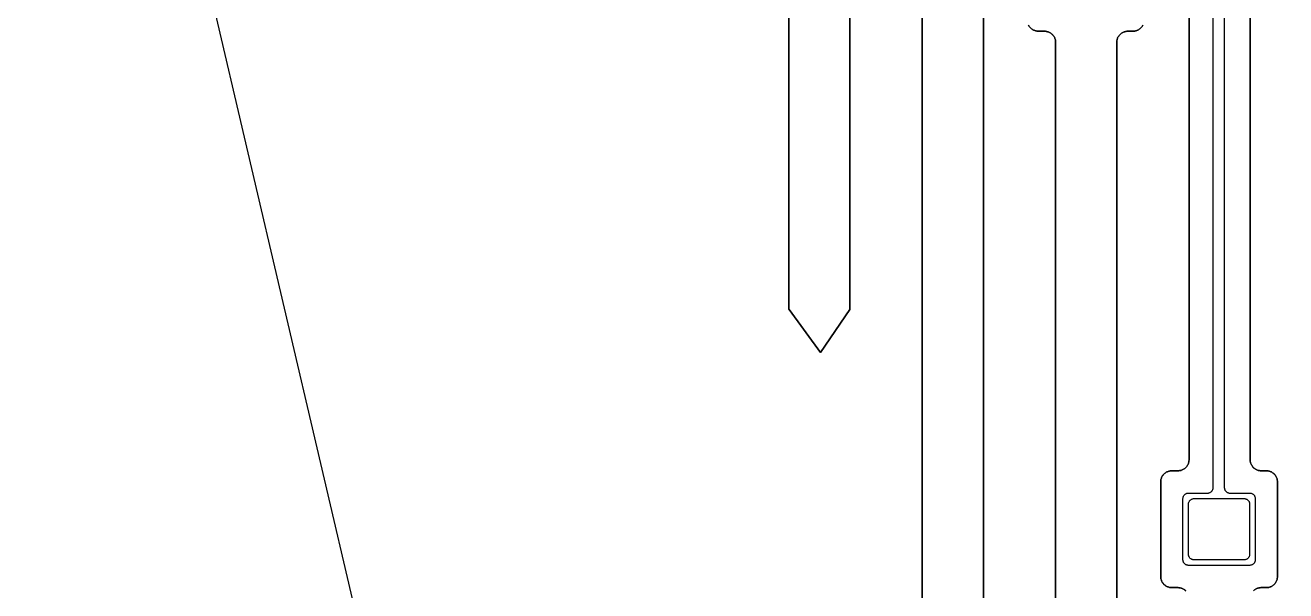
# Model space of a CAD drawing. Extents: x -2057 to 2225, y -44 to 31181.
# Drawn here: x -589.6 to -362.8, y 2268.7 to 2370.3 of the extents above; entities that cross this region are included whole.
import ezdxf

# ---------------------------------------------------------------- set-up
doc = ezdxf.new("R2010")
doc.units = 0
for name, color, linetype in [('electrode', 6, 'CONTINUOUS'), ('etching', 7, 'CONTINUOUS'), ('L2D0_etching2', 4, 'CONTINUOUS'), ('L3D0_etching3', 5, 'CONTINUOUS'), ('metalization', 8, 'CONTINUOUS'), ('polyimide', 9, 'CONTINUOUS'), ('polyimide_etch_borders', 10, 'CONTINUOUS')]:
    doc.layers.add(name, color=color, linetype=linetype)

msp = doc.modelspace()

# ---------------------------------------------------------------- linework, layer by layer
at = {"layer": 'electrode'}
msp.add_lwpolyline([(-379.34, 2274.247), (-379.427, 2274.255), (-379.513, 2274.27), (-379.598, 2274.293), (-379.68, 2274.323), (-379.759, 2274.36), (-379.834, 2274.403), (-379.906, 2274.453), (-379.973, 2274.509), (-380.035, 2274.571), (-380.091, 2274.638), (-380.141, 2274.71), (-380.184, 2274.785), (-380.221, 2274.864), (-380.251, 2274.946), (-380.274, 2275.031), (-380.289, 2275.117), (-380.297, 2275.204), (-380.297, 2284.291), (-380.289, 2284.378), (-380.274, 2284.464), (-380.251, 2284.548), (-380.221, 2284.63), (-380.184, 2284.71), (-380.141, 2284.785), (-380.091, 2284.857), (-380.035, 2284.924), (-379.973, 2284.985), (-379.906, 2285.042), (-379.834, 2285.092), (-379.759, 2285.135), (-379.68, 2285.172), (-379.598, 2285.202), (-379.513, 2285.225), (-379.427, 2285.24), (-379.34, 2285.247), (-370.253, 2285.247), (-370.166, 2285.24), (-370.08, 2285.225), (-369.996, 2285.202), (-369.914, 2285.172), (-369.834, 2285.135), (-369.759, 2285.092), (-369.687, 2285.042), (-369.62, 2284.985), (-369.559, 2284.924), (-369.502, 2284.857), (-369.452, 2284.785), (-369.409, 2284.71), (-369.372, 2284.63), (-369.342, 2284.548), (-369.319, 2284.464), (-369.304, 2284.378), (-369.297, 2284.291), (-369.297, 2275.204), (-369.304, 2275.117), (-369.319, 2275.031), (-369.342, 2274.946), (-369.372, 2274.864), (-369.409, 2274.785), (-369.452, 2274.71), (-369.502, 2274.638), (-369.559, 2274.571), (-369.62, 2274.509), (-369.687, 2274.453), (-369.759, 2274.403), (-369.834, 2274.36), (-369.914, 2274.323), (-369.996, 2274.293), (-370.08, 2274.27), (-370.166, 2274.255), (-370.253, 2274.247)], close=True, dxfattribs=at)
at = {"layer": 'etching'}
for points in [[(1890.612, 20342.595), (1890.612, 10404.624), (907.37, 8971.06), (907.37, 3311.52), (208.395, -1.125), (80.82, -44.08), (0, 0), (-775.12, 3311.52), (-775.12, 8985.76), (-1736.396, 10397.27), (-1736.396, 20343.044)], [(-380.208, 9035.371), (-380.208, 2292.185), (-380.216, 2292.059), (-380.231, 2291.934), (-380.255, 2291.811), (-380.286, 2291.689), (-380.325, 2291.57), (-380.371, 2291.453), (-380.425, 2291.339), (-380.485, 2291.229), (-380.553, 2291.123), (-380.627, 2291.021), (-380.707, 2290.924), (-380.793, 2290.832), (-380.884, 2290.746), (-380.981, 2290.666), (-381.083, 2290.592), (-381.189, 2290.525), (-381.299, 2290.465), (-381.413, 2290.411), (-381.53, 2290.365), (-381.649, 2290.326), (-381.771, 2290.295), (-381.895, 2290.271), (-382.019, 2290.255), (-382.145, 2290.247), (-383.359, 2290.247), (-383.485, 2290.24), (-383.61, 2290.224), (-383.733, 2290.2), (-383.855, 2290.169), (-383.974, 2290.13), (-384.091, 2290.084), (-384.205, 2290.03), (-384.315, 2289.97), (-384.421, 2289.902), (-384.523, 2289.828), (-384.62, 2289.748), (-384.712, 2289.662), (-384.798, 2289.571), (-384.878, 2289.474), (-384.952, 2289.372), (-385.019, 2289.266), (-385.079, 2289.156), (-385.133, 2289.042), (-385.179, 2288.925), (-385.218, 2288.806), (-385.249, 2288.684), (-385.273, 2288.56), (-385.289, 2288.436), (-385.297, 2288.31), (-385.297, 2271.185), (-385.289, 2271.059), (-385.273, 2270.934), (-385.249, 2270.811), (-385.218, 2270.689), (-385.179, 2270.57), (-385.133, 2270.453), (-385.079, 2270.339), (-385.019, 2270.229), (-384.952, 2270.123), (-384.878, 2270.021), (-384.798, 2269.924), (-384.712, 2269.832), (-384.62, 2269.746), (-384.523, 2269.666), (-384.421, 2269.592), (-384.315, 2269.525), (-384.205, 2269.465), (-384.091, 2269.411), (-383.974, 2269.365), (-383.855, 2269.326), (-383.733, 2269.295), (-383.61, 2269.271), (-383.485, 2269.255), (-383.359, 2269.247), (-382.145, 2269.247), (-382.019, 2269.24), (-381.895, 2269.224), (-381.771, 2269.2), (-381.649, 2269.169), (-381.53, 2269.13), (-381.413, 2269.084), (-381.299, 2269.03), (-381.189, 2268.97), (-381.083, 2268.902), (-380.981, 2268.828), (-380.884, 2268.748), (-380.793, 2268.662)], [(-368.623, 2268.662), (-368.531, 2268.748), (-368.434, 2268.828), (-368.332, 2268.902), (-368.226, 2268.97), (-368.116, 2269.03), (-368.002, 2269.084), (-367.886, 2269.13), (-367.766, 2269.169), (-367.644, 2269.2), (-367.521, 2269.224), (-367.396, 2269.24), (-367.271, 2269.247), (-366.234, 2269.247), (-366.108, 2269.255), (-365.984, 2269.271), (-365.86, 2269.295), (-365.738, 2269.326), (-365.619, 2269.365), (-365.502, 2269.411), (-365.388, 2269.465), (-365.278, 2269.525), (-365.172, 2269.592), (-365.07, 2269.666), (-364.973, 2269.746), (-364.882, 2269.832), (-364.796, 2269.924), (-364.716, 2270.021), (-364.642, 2270.123), (-364.574, 2270.229), (-364.514, 2270.339), (-364.46, 2270.453), (-364.414, 2270.57), (-364.375, 2270.689), (-364.344, 2270.811), (-364.32, 2270.934), (-364.304, 2271.059), (-364.297, 2271.185), (-364.297, 2288.31), (-364.304, 2288.436), (-364.32, 2288.56), (-364.344, 2288.684), (-364.375, 2288.806), (-364.414, 2288.925), (-364.46, 2289.042), (-364.514, 2289.156), (-364.574, 2289.266), (-364.642, 2289.372), (-364.716, 2289.474), (-364.796, 2289.571), (-364.882, 2289.662), (-364.973, 2289.748), (-365.07, 2289.828), (-365.172, 2289.902), (-365.278, 2289.97), (-365.388, 2290.03), (-365.502, 2290.084), (-365.619, 2290.13), (-365.738, 2290.169), (-365.86, 2290.2), (-365.984, 2290.224), (-366.108, 2290.24), (-366.234, 2290.247), (-367.271, 2290.247), (-367.396, 2290.255), (-367.521, 2290.271), (-367.644, 2290.295), (-367.766, 2290.326), (-367.886, 2290.365), (-368.002, 2290.411), (-368.116, 2290.465), (-368.226, 2290.525), (-368.332, 2290.592), (-368.434, 2290.666), (-368.531, 2290.746), (-368.623, 2290.832), (-368.709, 2290.924), (-368.789, 2291.021), (-368.863, 2291.123), (-368.93, 2291.229), (-368.991, 2291.339), (-369.044, 2291.453), (-369.09, 2291.57), (-369.129, 2291.689), (-369.16, 2291.811), (-369.184, 2291.934), (-369.2, 2292.059), (-369.208, 2292.185), (-369.208, 9035.371)], [(-452.208, 2567.31), (-452.208, 2319.247), (-452.17, 2319.247), (-446.49, 2311.52), (-441.208, 2319.247), (-441.208, 2567.31)], [(-428.208, 2467.31), (-428.208, 2219.247)], [(-417.208, 2219.247), (-417.208, 2467.31)], [(-409.079, 2370.339), (-409.019, 2370.229), (-408.952, 2370.123), (-408.878, 2370.021), (-408.798, 2369.924), (-408.712, 2369.832), (-408.62, 2369.746), (-408.523, 2369.666), (-408.421, 2369.592), (-408.315, 2369.525), (-408.205, 2369.465), (-408.091, 2369.411), (-407.974, 2369.365), (-407.855, 2369.326), (-407.733, 2369.295), (-407.61, 2369.271), (-407.485, 2369.255), (-407.359, 2369.247), (-406.145, 2369.247), (-406.019, 2369.24), (-405.895, 2369.224), (-405.771, 2369.2), (-405.649, 2369.169), (-405.53, 2369.13), (-405.413, 2369.084), (-405.299, 2369.03), (-405.189, 2368.97), (-405.083, 2368.902), (-404.981, 2368.828), (-404.884, 2368.748), (-404.793, 2368.662), (-404.707, 2368.571), (-404.627, 2368.474), (-404.553, 2368.372), (-404.485, 2368.266), (-404.425, 2368.156), (-404.371, 2368.042), (-404.325, 2367.925), (-404.286, 2367.806), (-404.255, 2367.684), (-404.231, 2367.56), (-404.216, 2367.436), (-404.208, 2367.31), (-404.208, 2119.247)], [(-393.208, 2119.247), (-393.208, 2367.31), (-393.2, 2367.436), (-393.184, 2367.56), (-393.16, 2367.684), (-393.129, 2367.806), (-393.09, 2367.925), (-393.044, 2368.042), (-392.991, 2368.156), (-392.93, 2368.266), (-392.863, 2368.372), (-392.789, 2368.474), (-392.709, 2368.571), (-392.623, 2368.662), (-392.531, 2368.748), (-392.434, 2368.828), (-392.332, 2368.902), (-392.226, 2368.97), (-392.116, 2369.03), (-392.002, 2369.084), (-391.886, 2369.13), (-391.766, 2369.169), (-391.644, 2369.2), (-391.521, 2369.224), (-391.396, 2369.24), (-391.271, 2369.247), (-390.234, 2369.247), (-390.108, 2369.255), (-389.984, 2369.271), (-389.86, 2369.295), (-389.738, 2369.326), (-389.619, 2369.365), (-389.502, 2369.411), (-389.388, 2369.465), (-389.278, 2369.525), (-389.172, 2369.592), (-389.07, 2369.666), (-388.973, 2369.746), (-388.882, 2369.832), (-388.796, 2369.924), (-388.716, 2370.021), (-388.642, 2370.123), (-388.574, 2370.229), (-388.514, 2370.339)]]:
    msp.add_lwpolyline(points, dxfattribs=at)
at = {"layer": 'L2D0_etching2'}
msp.add_lwpolyline([(1890.612, 20342.595), (1890.612, 10404.624), (907.37, 8971.06), (907.37, 3311.52), (208.395, -1.125), (80.82, -44.08), (0, 0), (-775.12, 3311.52), (-775.12, 8985.76), (-1736.396, 10397.27), (-1736.396, 20343.044)], dxfattribs=at)
at = {"layer": 'L3D0_etching3'}
for points in [[(1890.612, 20342.595), (1890.612, 10404.624), (907.37, 8971.06), (907.37, 3311.52), (208.395, -1.125), (80.82, -44.08), (0, 0), (-775.12, 3311.52), (-775.12, 8985.76), (-1736.396, 10397.27), (-1736.396, 20343.044)], [(-380.208, 9035.371), (-380.208, 2292.185), (-380.216, 2292.059), (-380.231, 2291.934), (-380.255, 2291.811), (-380.286, 2291.689), (-380.325, 2291.57), (-380.371, 2291.453), (-380.425, 2291.339), (-380.485, 2291.229), (-380.553, 2291.123), (-380.627, 2291.021), (-380.707, 2290.924), (-380.793, 2290.832), (-380.884, 2290.746), (-380.981, 2290.666), (-381.083, 2290.592), (-381.189, 2290.525), (-381.299, 2290.465), (-381.413, 2290.411), (-381.53, 2290.365), (-381.649, 2290.326), (-381.771, 2290.295), (-381.895, 2290.271), (-382.019, 2290.255), (-382.145, 2290.247), (-383.359, 2290.247), (-383.485, 2290.24), (-383.61, 2290.224), (-383.733, 2290.2), (-383.855, 2290.169), (-383.974, 2290.13), (-384.091, 2290.084), (-384.205, 2290.03), (-384.315, 2289.97), (-384.421, 2289.902), (-384.523, 2289.828), (-384.62, 2289.748), (-384.712, 2289.662), (-384.798, 2289.571), (-384.878, 2289.474), (-384.952, 2289.372), (-385.019, 2289.266), (-385.079, 2289.156), (-385.133, 2289.042), (-385.179, 2288.925), (-385.218, 2288.806), (-385.249, 2288.684), (-385.273, 2288.56), (-385.289, 2288.436), (-385.297, 2288.31), (-385.297, 2271.185), (-385.289, 2271.059), (-385.273, 2270.934), (-385.249, 2270.811), (-385.218, 2270.689), (-385.179, 2270.57), (-385.133, 2270.453), (-385.079, 2270.339), (-385.019, 2270.229), (-384.952, 2270.123), (-384.878, 2270.021), (-384.798, 2269.924), (-384.712, 2269.832), (-384.62, 2269.746), (-384.523, 2269.666), (-384.421, 2269.592), (-384.315, 2269.525), (-384.205, 2269.465), (-384.091, 2269.411), (-383.974, 2269.365), (-383.855, 2269.326), (-383.733, 2269.295), (-383.61, 2269.271), (-383.485, 2269.255), (-383.359, 2269.247), (-382.145, 2269.247), (-382.019, 2269.24), (-381.895, 2269.224), (-381.771, 2269.2), (-381.649, 2269.169), (-381.53, 2269.13), (-381.413, 2269.084), (-381.299, 2269.03), (-381.189, 2268.97), (-381.083, 2268.902), (-380.981, 2268.828), (-380.884, 2268.748), (-380.793, 2268.662)], [(-368.623, 2268.662), (-368.531, 2268.748), (-368.434, 2268.828), (-368.332, 2268.902), (-368.226, 2268.97), (-368.116, 2269.03), (-368.002, 2269.084), (-367.886, 2269.13), (-367.766, 2269.169), (-367.644, 2269.2), (-367.521, 2269.224), (-367.396, 2269.24), (-367.271, 2269.247), (-366.234, 2269.247), (-366.108, 2269.255), (-365.984, 2269.271), (-365.86, 2269.295), (-365.738, 2269.326), (-365.619, 2269.365), (-365.502, 2269.411), (-365.388, 2269.465), (-365.278, 2269.525), (-365.172, 2269.592), (-365.07, 2269.666), (-364.973, 2269.746), (-364.882, 2269.832), (-364.796, 2269.924), (-364.716, 2270.021), (-364.642, 2270.123), (-364.574, 2270.229), (-364.514, 2270.339), (-364.46, 2270.453), (-364.414, 2270.57), (-364.375, 2270.689), (-364.344, 2270.811), (-364.32, 2270.934), (-364.304, 2271.059), (-364.297, 2271.185), (-364.297, 2288.31), (-364.304, 2288.436), (-364.32, 2288.56), (-364.344, 2288.684), (-364.375, 2288.806), (-364.414, 2288.925), (-364.46, 2289.042), (-364.514, 2289.156), (-364.574, 2289.266), (-364.642, 2289.372), (-364.716, 2289.474), (-364.796, 2289.571), (-364.882, 2289.662), (-364.973, 2289.748), (-365.07, 2289.828), (-365.172, 2289.902), (-365.278, 2289.97), (-365.388, 2290.03), (-365.502, 2290.084), (-365.619, 2290.13), (-365.738, 2290.169), (-365.86, 2290.2), (-365.984, 2290.224), (-366.108, 2290.24), (-366.234, 2290.247), (-367.271, 2290.247), (-367.396, 2290.255), (-367.521, 2290.271), (-367.644, 2290.295), (-367.766, 2290.326), (-367.886, 2290.365), (-368.002, 2290.411), (-368.116, 2290.465), (-368.226, 2290.525), (-368.332, 2290.592), (-368.434, 2290.666), (-368.531, 2290.746), (-368.623, 2290.832), (-368.709, 2290.924), (-368.789, 2291.021), (-368.863, 2291.123), (-368.93, 2291.229), (-368.991, 2291.339), (-369.044, 2291.453), (-369.09, 2291.57), (-369.129, 2291.689), (-369.16, 2291.811), (-369.184, 2291.934), (-369.2, 2292.059), (-369.208, 2292.185), (-369.208, 9035.371)], [(-452.208, 2567.31), (-452.208, 2319.247), (-452.17, 2319.247), (-446.49, 2311.52), (-441.208, 2319.247), (-441.208, 2567.31)], [(-428.208, 2467.31), (-428.208, 2219.247)], [(-417.208, 2219.247), (-417.208, 2467.31)], [(-409.079, 2370.339), (-409.019, 2370.229), (-408.952, 2370.123), (-408.878, 2370.021), (-408.798, 2369.924), (-408.712, 2369.832), (-408.62, 2369.746), (-408.523, 2369.666), (-408.421, 2369.592), (-408.315, 2369.525), (-408.205, 2369.465), (-408.091, 2369.411), (-407.974, 2369.365), (-407.855, 2369.326), (-407.733, 2369.295), (-407.61, 2369.271), (-407.485, 2369.255), (-407.359, 2369.247), (-406.145, 2369.247), (-406.019, 2369.24), (-405.895, 2369.224), (-405.771, 2369.2), (-405.649, 2369.169), (-405.53, 2369.13), (-405.413, 2369.084), (-405.299, 2369.03), (-405.189, 2368.97), (-405.083, 2368.902), (-404.981, 2368.828), (-404.884, 2368.748), (-404.793, 2368.662), (-404.707, 2368.571), (-404.627, 2368.474), (-404.553, 2368.372), (-404.485, 2368.266), (-404.425, 2368.156), (-404.371, 2368.042), (-404.325, 2367.925), (-404.286, 2367.806), (-404.255, 2367.684), (-404.231, 2367.56), (-404.216, 2367.436), (-404.208, 2367.31), (-404.208, 2119.247)], [(-393.208, 2119.247), (-393.208, 2367.31), (-393.2, 2367.436), (-393.184, 2367.56), (-393.16, 2367.684), (-393.129, 2367.806), (-393.09, 2367.925), (-393.044, 2368.042), (-392.991, 2368.156), (-392.93, 2368.266), (-392.863, 2368.372), (-392.789, 2368.474), (-392.709, 2368.571), (-392.623, 2368.662), (-392.531, 2368.748), (-392.434, 2368.828), (-392.332, 2368.902), (-392.226, 2368.97), (-392.116, 2369.03), (-392.002, 2369.084), (-391.886, 2369.13), (-391.766, 2369.169), (-391.644, 2369.2), (-391.521, 2369.224), (-391.396, 2369.24), (-391.271, 2369.247), (-390.234, 2369.247), (-390.108, 2369.255), (-389.984, 2369.271), (-389.86, 2369.295), (-389.738, 2369.326), (-389.619, 2369.365), (-389.502, 2369.411), (-389.388, 2369.465), (-389.278, 2369.525), (-389.172, 2369.592), (-389.07, 2369.666), (-388.973, 2369.746), (-388.882, 2369.832), (-388.796, 2369.924), (-388.716, 2370.021), (-388.642, 2370.123), (-388.574, 2370.229), (-388.514, 2370.339)]]:
    msp.add_lwpolyline(points, dxfattribs=at)
at = {"layer": 'metalization'}
msp.add_lwpolyline([(-373.858, 9040.22), (-373.858, 2287.204), (-373.85, 2287.117), (-373.835, 2287.031), (-373.812, 2286.946), (-373.782, 2286.864), (-373.746, 2286.785), (-373.702, 2286.71), (-373.652, 2286.638), (-373.596, 2286.571), (-373.534, 2286.509), (-373.467, 2286.453), (-373.396, 2286.403), (-373.32, 2286.36), (-373.241, 2286.323), (-373.159, 2286.293), (-373.074, 2286.27), (-372.988, 2286.255), (-372.901, 2286.247), (-369.253, 2286.247), (-369.166, 2286.24), (-369.08, 2286.225), (-368.996, 2286.202), (-368.914, 2286.172), (-368.834, 2286.135), (-368.759, 2286.092), (-368.687, 2286.042), (-368.62, 2285.985), (-368.559, 2285.924), (-368.502, 2285.857), (-368.452, 2285.785), (-368.409, 2285.71), (-368.372, 2285.63), (-368.342, 2285.548), (-368.319, 2285.464), (-368.304, 2285.378), (-368.297, 2285.291), (-368.297, 2274.204), (-368.304, 2274.117), (-368.319, 2274.031), (-368.342, 2273.946), (-368.372, 2273.864), (-368.409, 2273.785), (-368.452, 2273.71), (-368.502, 2273.638), (-368.559, 2273.571), (-368.62, 2273.509), (-368.687, 2273.453), (-368.759, 2273.403), (-368.834, 2273.36), (-368.914, 2273.323), (-368.996, 2273.293), (-369.08, 2273.27), (-369.166, 2273.255), (-369.253, 2273.247), (-380.34, 2273.247), (-380.427, 2273.255), (-380.513, 2273.27), (-380.598, 2273.293), (-380.68, 2273.323), (-380.759, 2273.36), (-380.834, 2273.403), (-380.906, 2273.453), (-380.973, 2273.509), (-381.035, 2273.571), (-381.091, 2273.638), (-381.141, 2273.71), (-381.184, 2273.785), (-381.221, 2273.864), (-381.251, 2273.946), (-381.274, 2274.031), (-381.289, 2274.117), (-381.297, 2274.204), (-381.297, 2285.291), (-381.289, 2285.378), (-381.274, 2285.464), (-381.251, 2285.548), (-381.221, 2285.63), (-381.184, 2285.71), (-381.141, 2285.785), (-381.091, 2285.857), (-381.035, 2285.924), (-380.973, 2285.985), (-380.906, 2286.042), (-380.834, 2286.092), (-380.759, 2286.135), (-380.68, 2286.172), (-380.598, 2286.202), (-380.513, 2286.225), (-380.427, 2286.24), (-380.34, 2286.247), (-376.814, 2286.247), (-376.727, 2286.255), (-376.641, 2286.27), (-376.557, 2286.293), (-376.475, 2286.323), (-376.396, 2286.36), (-376.32, 2286.403), (-376.248, 2286.453), (-376.181, 2286.509), (-376.12, 2286.571), (-376.064, 2286.638), (-376.014, 2286.71), (-375.97, 2286.785), (-375.933, 2286.864), (-375.903, 2286.946), (-375.88, 2287.031), (-375.865, 2287.117), (-375.858, 2287.204), (-375.858, 9040.22)], dxfattribs=at)
at = {"layer": 'polyimide'}
for points in [[(-380.793, 2268.662), (-380.884, 2268.748), (-380.981, 2268.828), (-381.083, 2268.902), (-381.189, 2268.97), (-381.299, 2269.03), (-381.413, 2269.084), (-381.53, 2269.13), (-381.649, 2269.169), (-381.771, 2269.2), (-381.895, 2269.224), (-382.019, 2269.24), (-382.145, 2269.247), (-383.359, 2269.247), (-383.485, 2269.255), (-383.61, 2269.271), (-383.733, 2269.295), (-383.855, 2269.326), (-383.974, 2269.365), (-384.091, 2269.411), (-384.205, 2269.465), (-384.315, 2269.525), (-384.421, 2269.592), (-384.523, 2269.666), (-384.62, 2269.746), (-384.712, 2269.832), (-384.798, 2269.924), (-384.878, 2270.021), (-384.952, 2270.123), (-385.019, 2270.229), (-385.079, 2270.339), (-385.133, 2270.453), (-385.179, 2270.57), (-385.218, 2270.689), (-385.249, 2270.811), (-385.273, 2270.934), (-385.289, 2271.059), (-385.297, 2271.185), (-385.297, 2288.31), (-385.289, 2288.436), (-385.273, 2288.56), (-385.249, 2288.684), (-385.218, 2288.806), (-385.179, 2288.925), (-385.133, 2289.042), (-385.079, 2289.156), (-385.019, 2289.266), (-384.952, 2289.372), (-384.878, 2289.474), (-384.798, 2289.571), (-384.712, 2289.662), (-384.62, 2289.748), (-384.523, 2289.828), (-384.421, 2289.902), (-384.315, 2289.97), (-384.205, 2290.03), (-384.091, 2290.084), (-383.974, 2290.13), (-383.855, 2290.169), (-383.733, 2290.2), (-383.61, 2290.224), (-383.485, 2290.24), (-383.359, 2290.247), (-382.145, 2290.247), (-382.019, 2290.255), (-381.895, 2290.271), (-381.771, 2290.295), (-381.649, 2290.326), (-381.53, 2290.365), (-381.413, 2290.411), (-381.299, 2290.465), (-381.189, 2290.525), (-381.083, 2290.592), (-380.981, 2290.666), (-380.884, 2290.746), (-380.793, 2290.832), (-380.707, 2290.924), (-380.627, 2291.021), (-380.553, 2291.123), (-380.485, 2291.229), (-380.425, 2291.339), (-380.371, 2291.453), (-380.325, 2291.57), (-380.286, 2291.689), (-380.255, 2291.811), (-380.231, 2291.934), (-380.216, 2292.059), (-380.208, 2292.185), (-380.208, 9035.371)], [(-380.208, 9035.371), (-380.208, 2292.185), (-380.216, 2292.059), (-380.231, 2291.934), (-380.255, 2291.811), (-380.286, 2291.689), (-380.325, 2291.57), (-380.371, 2291.453), (-380.425, 2291.339), (-380.485, 2291.229), (-380.553, 2291.123), (-380.627, 2291.021), (-380.707, 2290.924), (-380.793, 2290.832), (-380.884, 2290.746), (-380.981, 2290.666), (-381.083, 2290.592), (-381.189, 2290.525), (-381.299, 2290.465), (-381.413, 2290.411), (-381.53, 2290.365), (-381.649, 2290.326), (-381.771, 2290.295), (-381.895, 2290.271), (-382.019, 2290.255), (-382.145, 2290.247), (-383.359, 2290.247), (-383.485, 2290.24), (-383.61, 2290.224), (-383.733, 2290.2), (-383.855, 2290.169), (-383.974, 2290.13), (-384.091, 2290.084), (-384.205, 2290.03), (-384.315, 2289.97), (-384.421, 2289.902), (-384.523, 2289.828), (-384.62, 2289.748), (-384.712, 2289.662), (-384.798, 2289.571), (-384.878, 2289.474), (-384.952, 2289.372), (-385.019, 2289.266), (-385.079, 2289.156), (-385.133, 2289.042), (-385.179, 2288.925), (-385.218, 2288.806), (-385.249, 2288.684), (-385.273, 2288.56), (-385.289, 2288.436), (-385.297, 2288.31), (-385.297, 2271.185), (-385.289, 2271.059), (-385.273, 2270.934), (-385.249, 2270.811), (-385.218, 2270.689), (-385.179, 2270.57), (-385.133, 2270.453), (-385.079, 2270.339), (-385.019, 2270.229), (-384.952, 2270.123), (-384.878, 2270.021), (-384.798, 2269.924), (-384.712, 2269.832), (-384.62, 2269.746), (-384.523, 2269.666), (-384.421, 2269.592), (-384.315, 2269.525), (-384.205, 2269.465), (-384.091, 2269.411), (-383.974, 2269.365), (-383.855, 2269.326), (-383.733, 2269.295), (-383.61, 2269.271), (-383.485, 2269.255), (-383.359, 2269.247), (-382.145, 2269.247), (-382.019, 2269.24), (-381.895, 2269.224), (-381.771, 2269.2), (-381.649, 2269.169), (-381.53, 2269.13), (-381.413, 2269.084), (-381.299, 2269.03), (-381.189, 2268.97), (-381.083, 2268.902), (-380.981, 2268.828), (-380.884, 2268.748), (-380.793, 2268.662)], [(-369.208, 9035.371), (-369.208, 2292.185), (-369.2, 2292.059), (-369.184, 2291.934), (-369.16, 2291.811), (-369.129, 2291.689), (-369.09, 2291.57), (-369.044, 2291.453), (-368.991, 2291.339), (-368.93, 2291.229), (-368.863, 2291.123), (-368.789, 2291.021), (-368.709, 2290.924), (-368.623, 2290.832), (-368.531, 2290.746), (-368.434, 2290.666), (-368.332, 2290.592), (-368.226, 2290.525), (-368.116, 2290.465), (-368.002, 2290.411), (-367.886, 2290.365), (-367.766, 2290.326), (-367.644, 2290.295), (-367.521, 2290.271), (-367.396, 2290.255), (-367.271, 2290.247), (-366.234, 2290.247), (-366.108, 2290.24), (-365.984, 2290.224), (-365.86, 2290.2), (-365.738, 2290.169), (-365.619, 2290.13), (-365.502, 2290.084), (-365.388, 2290.03), (-365.278, 2289.97), (-365.172, 2289.902), (-365.07, 2289.828), (-364.973, 2289.748), (-364.882, 2289.662), (-364.796, 2289.571), (-364.716, 2289.474), (-364.642, 2289.372), (-364.574, 2289.266), (-364.514, 2289.156), (-364.46, 2289.042), (-364.414, 2288.925), (-364.375, 2288.806), (-364.344, 2288.684), (-364.32, 2288.56), (-364.304, 2288.436), (-364.297, 2288.31), (-364.297, 2271.185), (-364.304, 2271.059), (-364.32, 2270.934), (-364.344, 2270.811), (-364.375, 2270.689), (-364.414, 2270.57), (-364.46, 2270.453), (-364.514, 2270.339), (-364.574, 2270.229), (-364.642, 2270.123), (-364.716, 2270.021), (-364.796, 2269.924), (-364.882, 2269.832), (-364.973, 2269.746), (-365.07, 2269.666), (-365.172, 2269.592), (-365.278, 2269.525), (-365.388, 2269.465), (-365.502, 2269.411), (-365.619, 2269.365), (-365.738, 2269.326), (-365.86, 2269.295), (-365.984, 2269.271), (-366.108, 2269.255), (-366.234, 2269.247), (-367.271, 2269.247), (-367.396, 2269.24), (-367.521, 2269.224), (-367.644, 2269.2), (-367.766, 2269.169), (-367.886, 2269.13), (-368.002, 2269.084), (-368.116, 2269.03), (-368.226, 2268.97), (-368.332, 2268.902), (-368.434, 2268.828), (-368.531, 2268.748), (-368.623, 2268.662)], [(-368.623, 2268.662), (-368.531, 2268.748), (-368.434, 2268.828), (-368.332, 2268.902), (-368.226, 2268.97), (-368.116, 2269.03), (-368.002, 2269.084), (-367.886, 2269.13), (-367.766, 2269.169), (-367.644, 2269.2), (-367.521, 2269.224), (-367.396, 2269.24), (-367.271, 2269.247), (-366.234, 2269.247), (-366.108, 2269.255), (-365.984, 2269.271), (-365.86, 2269.295), (-365.738, 2269.326), (-365.619, 2269.365), (-365.502, 2269.411), (-365.388, 2269.465), (-365.278, 2269.525), (-365.172, 2269.592), (-365.07, 2269.666), (-364.973, 2269.746), (-364.882, 2269.832), (-364.796, 2269.924), (-364.716, 2270.021), (-364.642, 2270.123), (-364.574, 2270.229), (-364.514, 2270.339), (-364.46, 2270.453), (-364.414, 2270.57), (-364.375, 2270.689), (-364.344, 2270.811), (-364.32, 2270.934), (-364.304, 2271.059), (-364.297, 2271.185), (-364.297, 2288.31), (-364.304, 2288.436), (-364.32, 2288.56), (-364.344, 2288.684), (-364.375, 2288.806), (-364.414, 2288.925), (-364.46, 2289.042), (-364.514, 2289.156), (-364.574, 2289.266), (-364.642, 2289.372), (-364.716, 2289.474), (-364.796, 2289.571), (-364.882, 2289.662), (-364.973, 2289.748), (-365.07, 2289.828), (-365.172, 2289.902), (-365.278, 2289.97), (-365.388, 2290.03), (-365.502, 2290.084), (-365.619, 2290.13), (-365.738, 2290.169), (-365.86, 2290.2), (-365.984, 2290.224), (-366.108, 2290.24), (-366.234, 2290.247), (-367.271, 2290.247), (-367.396, 2290.255), (-367.521, 2290.271), (-367.644, 2290.295), (-367.766, 2290.326), (-367.886, 2290.365), (-368.002, 2290.411), (-368.116, 2290.465), (-368.226, 2290.525), (-368.332, 2290.592), (-368.434, 2290.666), (-368.531, 2290.746), (-368.623, 2290.832), (-368.709, 2290.924), (-368.789, 2291.021), (-368.863, 2291.123), (-368.93, 2291.229), (-368.991, 2291.339), (-369.044, 2291.453), (-369.09, 2291.57), (-369.129, 2291.689), (-369.16, 2291.811), (-369.184, 2291.934), (-369.2, 2292.059), (-369.208, 2292.185), (-369.208, 9035.371)], [(-441.208, 2567.31), (-441.208, 2319.247), (-446.49, 2311.52), (-452.17, 2319.247), (-452.208, 2319.247), (-452.208, 2567.31)], [(-452.208, 2567.31), (-452.208, 2319.247), (-452.17, 2319.247), (-446.49, 2311.52), (-441.208, 2319.247), (-441.208, 2567.31)], [(-428.208, 2219.247), (-428.208, 2467.31)], [(-428.208, 2467.31), (-428.208, 2219.247)], [(-417.208, 2467.31), (-417.208, 2219.247)], [(-417.208, 2219.247), (-417.208, 2467.31)], [(-404.208, 2119.247), (-404.208, 2367.31), (-404.216, 2367.436), (-404.231, 2367.56), (-404.255, 2367.684), (-404.286, 2367.806), (-404.325, 2367.925), (-404.371, 2368.042), (-404.425, 2368.156), (-404.485, 2368.266), (-404.553, 2368.372), (-404.627, 2368.474), (-404.707, 2368.571), (-404.793, 2368.662), (-404.884, 2368.748), (-404.981, 2368.828), (-405.083, 2368.902), (-405.189, 2368.97), (-405.299, 2369.03), (-405.413, 2369.084), (-405.53, 2369.13), (-405.649, 2369.169), (-405.771, 2369.2), (-405.895, 2369.224), (-406.019, 2369.24), (-406.145, 2369.247), (-407.359, 2369.247), (-407.485, 2369.255), (-407.61, 2369.271), (-407.733, 2369.295), (-407.855, 2369.326), (-407.974, 2369.365), (-408.091, 2369.411), (-408.205, 2369.465), (-408.315, 2369.525), (-408.421, 2369.592), (-408.523, 2369.666), (-408.62, 2369.746), (-408.712, 2369.832), (-408.798, 2369.924), (-408.878, 2370.021), (-408.952, 2370.123), (-409.019, 2370.229), (-409.079, 2370.339)], [(-409.079, 2370.339), (-409.019, 2370.229), (-408.952, 2370.123), (-408.878, 2370.021), (-408.798, 2369.924), (-408.712, 2369.832), (-408.62, 2369.746), (-408.523, 2369.666), (-408.421, 2369.592), (-408.315, 2369.525), (-408.205, 2369.465), (-408.091, 2369.411), (-407.974, 2369.365), (-407.855, 2369.326), (-407.733, 2369.295), (-407.61, 2369.271), (-407.485, 2369.255), (-407.359, 2369.247), (-406.145, 2369.247), (-406.019, 2369.24), (-405.895, 2369.224), (-405.771, 2369.2), (-405.649, 2369.169), (-405.53, 2369.13), (-405.413, 2369.084), (-405.299, 2369.03), (-405.189, 2368.97), (-405.083, 2368.902), (-404.981, 2368.828), (-404.884, 2368.748), (-404.793, 2368.662), (-404.707, 2368.571), (-404.627, 2368.474), (-404.553, 2368.372), (-404.485, 2368.266), (-404.425, 2368.156), (-404.371, 2368.042), (-404.325, 2367.925), (-404.286, 2367.806), (-404.255, 2367.684), (-404.231, 2367.56), (-404.216, 2367.436), (-404.208, 2367.31), (-404.208, 2119.247)], [(-388.514, 2370.339), (-388.574, 2370.229), (-388.642, 2370.123), (-388.716, 2370.021), (-388.796, 2369.924), (-388.882, 2369.832), (-388.973, 2369.746), (-389.07, 2369.666), (-389.172, 2369.592), (-389.278, 2369.525), (-389.388, 2369.465), (-389.502, 2369.411), (-389.619, 2369.365), (-389.738, 2369.326), (-389.86, 2369.295), (-389.984, 2369.271), (-390.108, 2369.255), (-390.234, 2369.247), (-391.271, 2369.247), (-391.396, 2369.24), (-391.521, 2369.224), (-391.644, 2369.2), (-391.766, 2369.169), (-391.886, 2369.13), (-392.002, 2369.084), (-392.116, 2369.03), (-392.226, 2368.97), (-392.332, 2368.902), (-392.434, 2368.828), (-392.531, 2368.748), (-392.623, 2368.662), (-392.709, 2368.571), (-392.789, 2368.474), (-392.863, 2368.372), (-392.93, 2368.266), (-392.991, 2368.156), (-393.044, 2368.042), (-393.09, 2367.925), (-393.129, 2367.806), (-393.16, 2367.684), (-393.184, 2367.56), (-393.2, 2367.436), (-393.208, 2367.31), (-393.208, 2119.247)], [(-393.208, 2119.247), (-393.208, 2367.31), (-393.2, 2367.436), (-393.184, 2367.56), (-393.16, 2367.684), (-393.129, 2367.806), (-393.09, 2367.925), (-393.044, 2368.042), (-392.991, 2368.156), (-392.93, 2368.266), (-392.863, 2368.372), (-392.789, 2368.474), (-392.709, 2368.571), (-392.623, 2368.662), (-392.531, 2368.748), (-392.434, 2368.828), (-392.332, 2368.902), (-392.226, 2368.97), (-392.116, 2369.03), (-392.002, 2369.084), (-391.886, 2369.13), (-391.766, 2369.169), (-391.644, 2369.2), (-391.521, 2369.224), (-391.396, 2369.24), (-391.271, 2369.247), (-390.234, 2369.247), (-390.108, 2369.255), (-389.984, 2369.271), (-389.86, 2369.295), (-389.738, 2369.326), (-389.619, 2369.365), (-389.502, 2369.411), (-389.388, 2369.465), (-389.278, 2369.525), (-389.172, 2369.592), (-389.07, 2369.666), (-388.973, 2369.746), (-388.882, 2369.832), (-388.796, 2369.924), (-388.716, 2370.021), (-388.642, 2370.123), (-388.574, 2370.229), (-388.514, 2370.339)]]:
    msp.add_lwpolyline(points, dxfattribs=at)
at = {"layer": 'polyimide_etch_borders'}
msp.add_lwpolyline([(1890.612, 20342.595), (1890.612, 10404.624), (907.37, 8971.06), (907.37, 3311.52), (208.395, -1.125), (80.82, -44.08), (0, 0), (-775.12, 3311.52), (-775.12, 8985.76), (-1736.396, 10397.27), (-1736.396, 20343.044)], dxfattribs=at)

doc.saveas('drawing.dxf')
